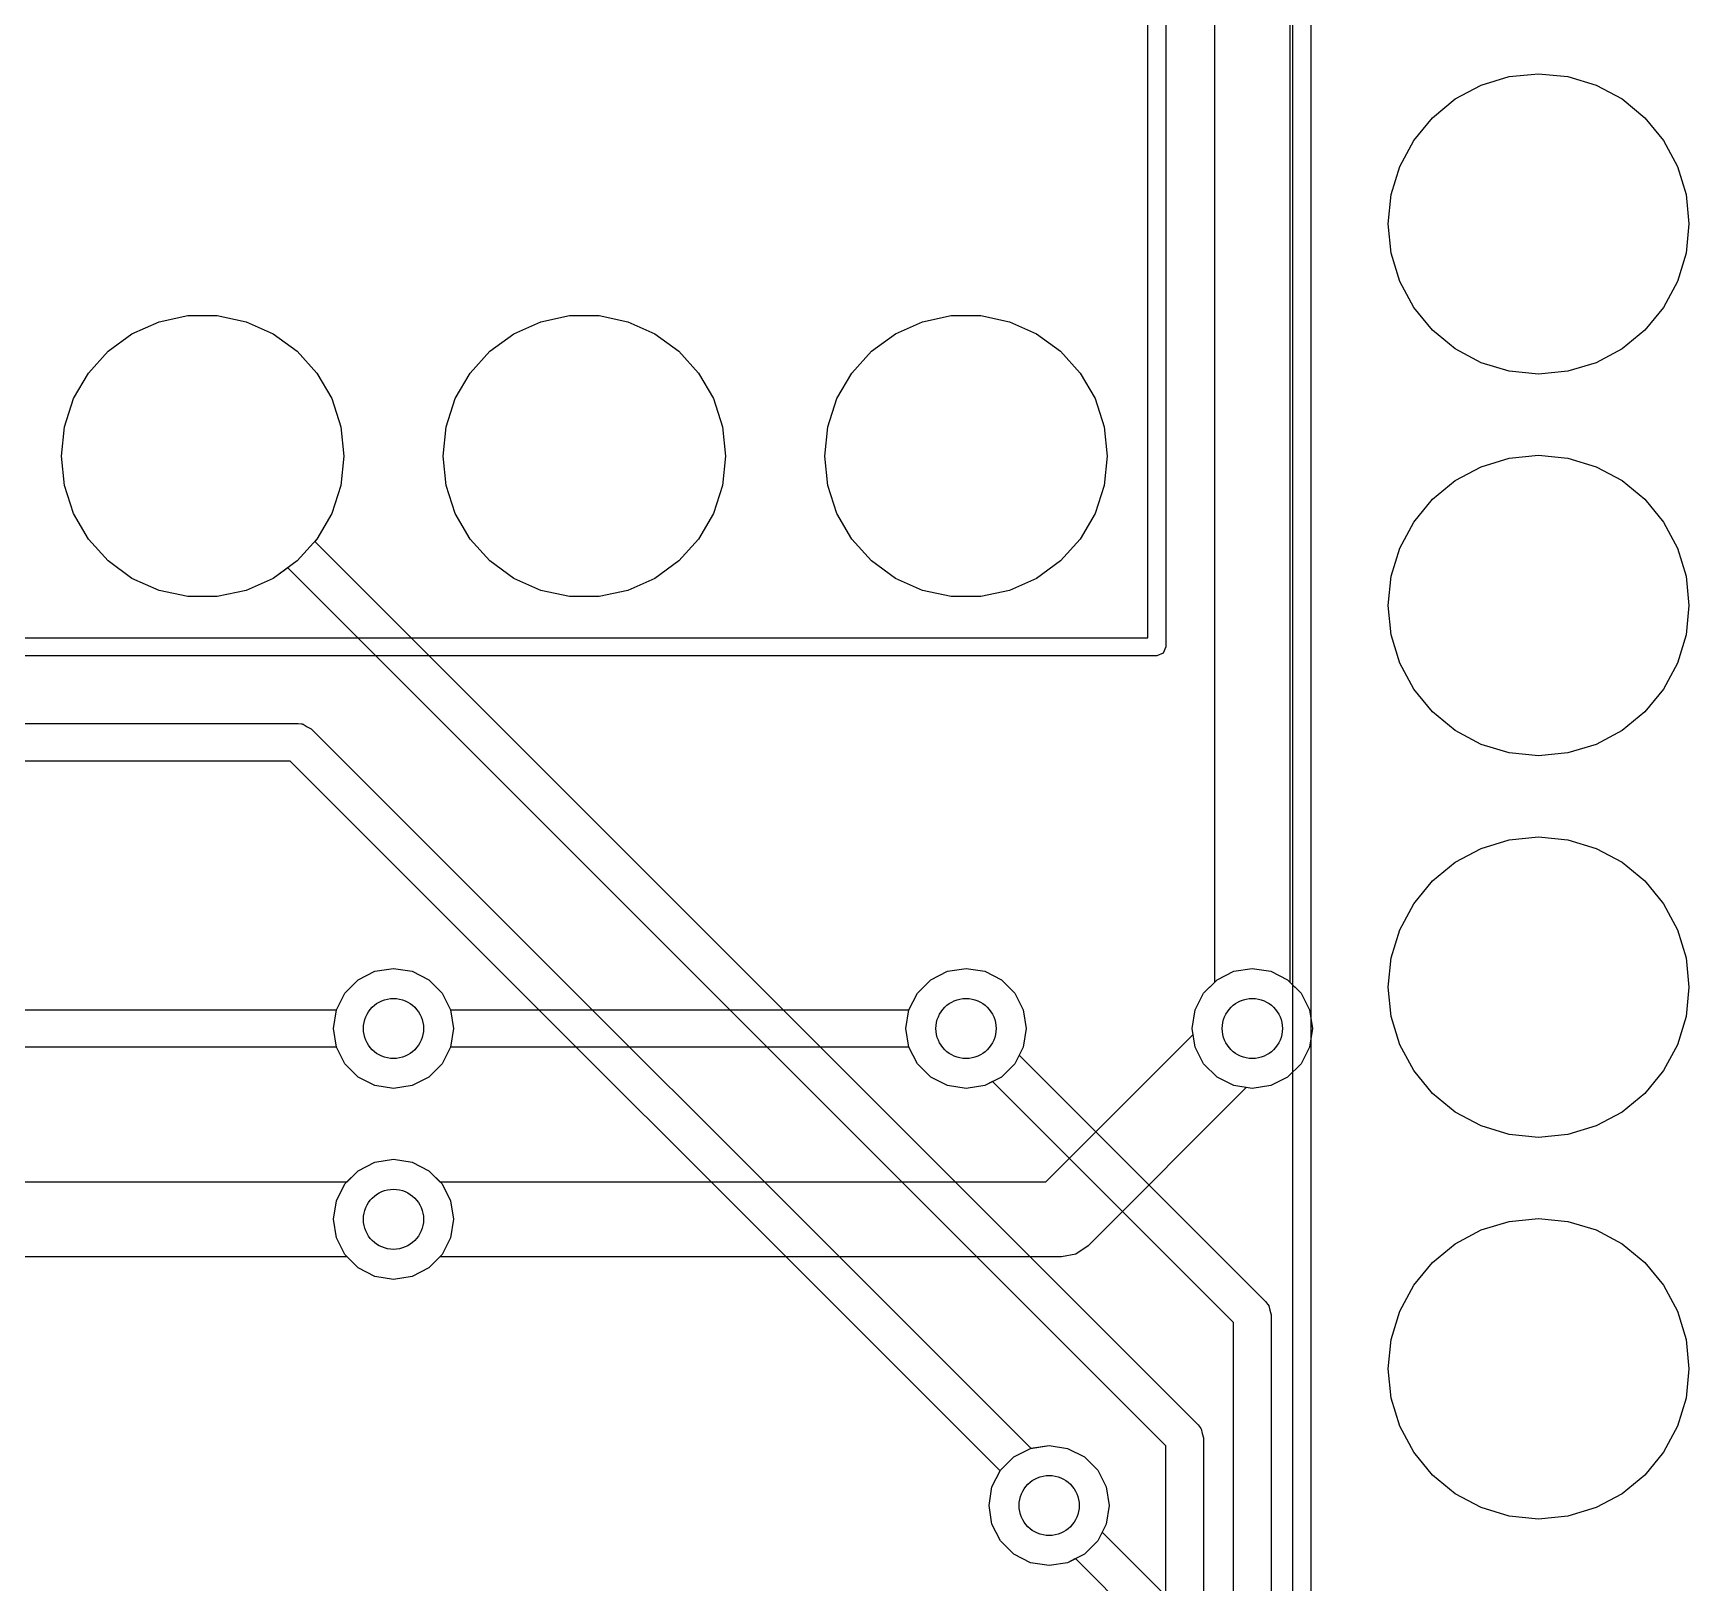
# Model space of a CAD drawing. Extents: x 105.8 to 166.7, y -105.6 to -53.9.
# Drawn here: x 129.68 to 140.7, y -77.98 to -67.67 of the extents above; entities that cross this region are included whole.
import ezdxf

# ---------------------------------------------------------------- set-up
doc = ezdxf.new("R2010")
doc.units = 0
doc.layers.add('BLACK', color=7, linetype='CONTINUOUS')

msp = doc.modelspace()

# ---------------------------------------------------------------- linework, layer by layer
at = {"layer": 'BLACK', "linetype": 'CONTINUOUS'}
for p, q in [((137.22, -53.975), (137.22, -71.755)), ((138.065, -104.826), (138.065, -53.9242)), ((138.185, -53.9842), (138.185, -104.766)), ((137.1, -71.695), (137.1, -54.035)), ((137.545, -73.9863), (137.545, -62.5387)), ((138.045, -62.5387), (138.045, -73.9863)), ((139.317, -68.0161), (139.505, -67.9592)), ((139.317, -68.0161), (139.505, -67.9592)), ((139.317, -68.0161), (139.505, -67.9592)), ((139.317, -68.0161), (139.505, -67.9592)), ((139.505, -67.9592), (139.7, -67.94)), ((139.505, -67.9592), (139.7, -67.94)), ((139.505, -67.9592), (139.7, -67.94)), ((139.505, -67.9592), (139.7, -67.94)), ((139.7, -67.94), (139.895, -67.9592)), ((139.7, -67.94), (139.895, -67.9592)), ((139.7, -67.94), (139.895, -67.9592)), ((139.7, -67.94), (139.895, -67.9592)), ((139.895, -67.9592), (140.083, -68.0161)), ((139.895, -67.9592), (140.083, -68.0161)), ((139.895, -67.9592), (140.083, -68.0161)), ((139.895, -67.9592), (140.083, -68.0161)), ((139.144, -68.1085), (139.317, -68.0161)), ((139.144, -68.1085), (139.317, -68.0161)), ((139.144, -68.1085), (139.317, -68.0161)), ((139.144, -68.1085), (139.317, -68.0161)), ((140.083, -68.0161), (140.256, -68.1085)), ((140.083, -68.0161), (140.256, -68.1085)), ((140.083, -68.0161), (140.256, -68.1085)), ((140.083, -68.0161), (140.256, -68.1085)), ((138.993, -68.2329), (139.144, -68.1085)), ((138.993, -68.2329), (139.144, -68.1085)), ((138.993, -68.2329), (139.144, -68.1085)), ((138.993, -68.2329), (139.144, -68.1085)), ((140.256, -68.1085), (140.407, -68.2329)), ((140.256, -68.1085), (140.407, -68.2329)), ((140.256, -68.1085), (140.407, -68.2329)), ((140.256, -68.1085), (140.407, -68.2329)), ((138.869, -68.3844), (138.993, -68.2329)), ((138.869, -68.3844), (138.993, -68.2329)), ((138.869, -68.3844), (138.993, -68.2329)), ((138.869, -68.3844), (138.993, -68.2329)), ((140.407, -68.2329), (140.531, -68.3844)), ((140.407, -68.2329), (140.531, -68.3844)), ((140.407, -68.2329), (140.531, -68.3844)), ((140.407, -68.2329), (140.531, -68.3844)), ((138.776, -68.5573), (138.869, -68.3844)), ((138.776, -68.5573), (138.869, -68.3844)), ((138.776, -68.5573), (138.869, -68.3844)), ((138.776, -68.5573), (138.869, -68.3844)), ((140.531, -68.3844), (140.624, -68.5573)), ((140.531, -68.3844), (140.624, -68.5573)), ((140.531, -68.3844), (140.624, -68.5573)), ((140.531, -68.3844), (140.624, -68.5573)), ((138.719, -68.7449), (138.776, -68.5573)), ((138.719, -68.7449), (138.776, -68.5573)), ((138.719, -68.7449), (138.776, -68.5573)), ((138.719, -68.7449), (138.776, -68.5573)), ((140.624, -68.5573), (140.681, -68.7449)), ((140.624, -68.5573), (140.681, -68.7449)), ((140.624, -68.5573), (140.681, -68.7449)), ((140.624, -68.5573), (140.681, -68.7449)), ((138.7, -68.94), (138.719, -68.7449)), ((138.7, -68.94), (138.719, -68.7449)), ((138.7, -68.94), (138.719, -68.7449)), ((138.7, -68.94), (138.719, -68.7449)), ((140.681, -68.7449), (140.7, -68.94)), ((140.681, -68.7449), (140.7, -68.94)), ((140.681, -68.7449), (140.7, -68.94)), ((140.681, -68.7449), (140.7, -68.94)), ((138.719, -69.1351), (138.7, -68.94)), ((138.719, -69.1351), (138.7, -68.94)), ((138.719, -69.1351), (138.7, -68.94)), ((138.719, -69.1351), (138.7, -68.94)), ((140.7, -68.94), (140.681, -69.1351)), ((140.7, -68.94), (140.681, -69.1351)), ((140.7, -68.94), (140.681, -69.1351)), ((140.7, -68.94), (140.681, -69.1351)), ((138.776, -69.3227), (138.719, -69.1351)), ((138.776, -69.3227), (138.719, -69.1351)), ((138.776, -69.3227), (138.719, -69.1351)), ((138.776, -69.3227), (138.719, -69.1351)), ((140.681, -69.1351), (140.624, -69.3227)), ((140.681, -69.1351), (140.624, -69.3227)), ((140.681, -69.1351), (140.624, -69.3227)), ((140.681, -69.1351), (140.624, -69.3227)), ((138.869, -69.4956), (138.776, -69.3227)), ((138.869, -69.4956), (138.776, -69.3227)), ((138.869, -69.4956), (138.776, -69.3227)), ((138.869, -69.4956), (138.776, -69.3227)), ((140.624, -69.3227), (140.531, -69.4956)), ((140.624, -69.3227), (140.531, -69.4956)), ((140.624, -69.3227), (140.531, -69.4956)), ((140.624, -69.3227), (140.531, -69.4956)), ((138.993, -69.6471), (138.869, -69.4956)), ((138.993, -69.6471), (138.869, -69.4956)), ((138.993, -69.6471), (138.869, -69.4956)), ((138.993, -69.6471), (138.869, -69.4956)), ((140.531, -69.4956), (140.407, -69.6471)), ((140.531, -69.4956), (140.407, -69.6471)), ((140.531, -69.4956), (140.407, -69.6471)), ((140.531, -69.4956), (140.407, -69.6471)), ((130.34, -69.6711), (130.52, -69.5912)), ((130.34, -69.6711), (130.52, -69.5912)), ((130.34, -69.6711), (130.52, -69.5912)), ((130.34, -69.6711), (130.52, -69.5912)), ((130.52, -69.5912), (130.712, -69.5503)), ((130.52, -69.5912), (130.712, -69.5503)), ((130.52, -69.5912), (130.712, -69.5503)), ((130.52, -69.5912), (130.712, -69.5503)), ((130.712, -69.5503), (130.908, -69.5503)), ((130.712, -69.5503), (130.908, -69.5503)), ((130.712, -69.5503), (130.908, -69.5503)), ((130.712, -69.5503), (130.908, -69.5503)), ((130.908, -69.5503), (131.1, -69.5912)), ((130.908, -69.5503), (131.1, -69.5912)), ((130.908, -69.5503), (131.1, -69.5912)), ((130.908, -69.5503), (131.1, -69.5912)), ((131.1, -69.5912), (131.28, -69.6711)), ((131.1, -69.5912), (131.28, -69.6711)), ((131.1, -69.5912), (131.28, -69.6711)), ((131.1, -69.5912), (131.28, -69.6711)), ((132.88, -69.6711), (133.06, -69.5912)), ((132.88, -69.6711), (133.06, -69.5912)), ((132.88, -69.6711), (133.06, -69.5912)), ((132.88, -69.6711), (133.06, -69.5912)), ((133.06, -69.5912), (133.252, -69.5503)), ((133.06, -69.5912), (133.252, -69.5503)), ((133.06, -69.5912), (133.252, -69.5503)), ((133.06, -69.5912), (133.252, -69.5503)), ((133.252, -69.5503), (133.448, -69.5503)), ((133.252, -69.5503), (133.448, -69.5503)), ((133.252, -69.5503), (133.448, -69.5503)), ((133.252, -69.5503), (133.448, -69.5503)), ((133.448, -69.5503), (133.64, -69.5912)), ((133.448, -69.5503), (133.64, -69.5912)), ((133.448, -69.5503), (133.64, -69.5912)), ((133.448, -69.5503), (133.64, -69.5912)), ((133.64, -69.5912), (133.82, -69.6711)), ((133.64, -69.5912), (133.82, -69.6711)), ((133.64, -69.5912), (133.82, -69.6711)), ((133.64, -69.5912), (133.82, -69.6711)), ((135.42, -69.6711), (135.6, -69.5912)), ((135.42, -69.6711), (135.6, -69.5912)), ((135.42, -69.6711), (135.6, -69.5912)), ((135.42, -69.6711), (135.6, -69.5912)), ((135.6, -69.5912), (135.792, -69.5503)), ((135.6, -69.5912), (135.792, -69.5503)), ((135.6, -69.5912), (135.792, -69.5503)), ((135.6, -69.5912), (135.792, -69.5503)), ((135.792, -69.5503), (135.988, -69.5503)), ((135.792, -69.5503), (135.988, -69.5503)), ((135.792, -69.5503), (135.988, -69.5503)), ((135.792, -69.5503), (135.988, -69.5503)), ((135.988, -69.5503), (136.18, -69.5912)), ((135.988, -69.5503), (136.18, -69.5912)), ((135.988, -69.5503), (136.18, -69.5912)), ((135.988, -69.5503), (136.18, -69.5912)), ((136.18, -69.5912), (136.36, -69.6711)), ((136.18, -69.5912), (136.36, -69.6711)), ((136.18, -69.5912), (136.36, -69.6711)), ((136.18, -69.5912), (136.36, -69.6711)), ((130.181, -69.7866), (130.34, -69.6711)), ((130.181, -69.7866), (130.34, -69.6711)), ((130.181, -69.7866), (130.34, -69.6711)), ((130.181, -69.7866), (130.34, -69.6711)), ((131.28, -69.6711), (131.439, -69.7866)), ((131.28, -69.6711), (131.439, -69.7866)), ((131.28, -69.6711), (131.439, -69.7866)), ((131.28, -69.6711), (131.439, -69.7866)), ((132.721, -69.7866), (132.88, -69.6711)), ((132.721, -69.7866), (132.88, -69.6711)), ((132.721, -69.7866), (132.88, -69.6711)), ((132.721, -69.7866), (132.88, -69.6711)), ((133.82, -69.6711), (133.979, -69.7866)), ((133.82, -69.6711), (133.979, -69.7866)), ((133.82, -69.6711), (133.979, -69.7866)), ((133.82, -69.6711), (133.979, -69.7866)), ((135.261, -69.7866), (135.42, -69.6711)), ((135.261, -69.7866), (135.42, -69.6711)), ((135.261, -69.7866), (135.42, -69.6711)), ((135.261, -69.7866), (135.42, -69.6711)), ((136.36, -69.6711), (136.519, -69.7866)), ((136.36, -69.6711), (136.519, -69.7866)), ((136.36, -69.6711), (136.519, -69.7866)), ((136.36, -69.6711), (136.519, -69.7866)), ((139.144, -69.7715), (138.993, -69.6471)), ((139.144, -69.7715), (138.993, -69.6471)), ((139.144, -69.7715), (138.993, -69.6471)), ((139.144, -69.7715), (138.993, -69.6471)), ((140.407, -69.6471), (140.256, -69.7715)), ((140.407, -69.6471), (140.256, -69.7715)), ((140.407, -69.6471), (140.256, -69.7715)), ((140.407, -69.6471), (140.256, -69.7715)), ((130.05, -69.9326), (130.181, -69.7866)), ((130.05, -69.9326), (130.181, -69.7866)), ((130.05, -69.9326), (130.181, -69.7866)), ((130.05, -69.9326), (130.181, -69.7866)), ((131.439, -69.7866), (131.57, -69.9326)), ((131.439, -69.7866), (131.57, -69.9326)), ((131.439, -69.7866), (131.57, -69.9326)), ((131.439, -69.7866), (131.57, -69.9326)), ((132.59, -69.9326), (132.721, -69.7866)), ((132.59, -69.9326), (132.721, -69.7866)), ((132.59, -69.9326), (132.721, -69.7866)), ((132.59, -69.9326), (132.721, -69.7866)), ((133.979, -69.7866), (134.11, -69.9326)), ((133.979, -69.7866), (134.11, -69.9326)), ((133.979, -69.7866), (134.11, -69.9326)), ((133.979, -69.7866), (134.11, -69.9326)), ((135.13, -69.9326), (135.261, -69.7866)), ((135.13, -69.9326), (135.261, -69.7866)), ((135.13, -69.9326), (135.261, -69.7866)), ((135.13, -69.9326), (135.261, -69.7866)), ((136.519, -69.7866), (136.65, -69.9326)), ((136.519, -69.7866), (136.65, -69.9326)), ((136.519, -69.7866), (136.65, -69.9326)), ((136.519, -69.7866), (136.65, -69.9326)), ((139.317, -69.8639), (139.144, -69.7715)), ((139.317, -69.8639), (139.144, -69.7715)), ((139.317, -69.8639), (139.144, -69.7715)), ((139.317, -69.8639), (139.144, -69.7715)), ((140.256, -69.7715), (140.083, -69.8639)), ((140.256, -69.7715), (140.083, -69.8639)), ((140.256, -69.7715), (140.083, -69.8639)), ((140.256, -69.7715), (140.083, -69.8639)), ((129.951, -70.1027), (130.05, -69.9326)), ((129.951, -70.1027), (130.05, -69.9326)), ((129.951, -70.1027), (130.05, -69.9326)), ((129.951, -70.1027), (130.05, -69.9326)), ((131.57, -69.9326), (131.669, -70.1027)), ((131.57, -69.9326), (131.669, -70.1027)), ((131.57, -69.9326), (131.669, -70.1027)), ((131.57, -69.9326), (131.669, -70.1027)), ((132.491, -70.1027), (132.59, -69.9326)), ((132.491, -70.1027), (132.59, -69.9326)), ((132.491, -70.1027), (132.59, -69.9326)), ((132.491, -70.1027), (132.59, -69.9326)), ((134.11, -69.9326), (134.209, -70.1027)), ((134.11, -69.9326), (134.209, -70.1027)), ((134.11, -69.9326), (134.209, -70.1027)), ((134.11, -69.9326), (134.209, -70.1027)), ((135.031, -70.1027), (135.13, -69.9326)), ((135.031, -70.1027), (135.13, -69.9326)), ((135.031, -70.1027), (135.13, -69.9326)), ((135.031, -70.1027), (135.13, -69.9326)), ((136.65, -69.9326), (136.749, -70.1027)), ((136.65, -69.9326), (136.749, -70.1027)), ((136.65, -69.9326), (136.749, -70.1027)), ((136.65, -69.9326), (136.749, -70.1027)), ((139.505, -69.9208), (139.317, -69.8639)), ((139.505, -69.9208), (139.317, -69.8639)), ((139.505, -69.9208), (139.317, -69.8639)), ((139.505, -69.9208), (139.317, -69.8639)), ((139.7, -69.94), (139.505, -69.9208)), ((139.7, -69.94), (139.505, -69.9208)), ((139.7, -69.94), (139.505, -69.9208)), ((139.7, -69.94), (139.505, -69.9208)), ((139.895, -69.9208), (139.7, -69.94)), ((139.895, -69.9208), (139.7, -69.94)), ((139.895, -69.9208), (139.7, -69.94)), ((139.895, -69.9208), (139.7, -69.94)), ((140.083, -69.8639), (139.895, -69.9208)), ((140.083, -69.8639), (139.895, -69.9208)), ((140.083, -69.8639), (139.895, -69.9208)), ((140.083, -69.8639), (139.895, -69.9208)), ((129.891, -70.2896), (129.951, -70.1027)), ((129.891, -70.2896), (129.951, -70.1027)), ((129.891, -70.2896), (129.951, -70.1027)), ((129.891, -70.2896), (129.951, -70.1027)), ((131.669, -70.1027), (131.729, -70.2896)), ((131.669, -70.1027), (131.729, -70.2896)), ((131.669, -70.1027), (131.729, -70.2896)), ((131.669, -70.1027), (131.729, -70.2896)), ((132.431, -70.2896), (132.491, -70.1027)), ((132.431, -70.2896), (132.491, -70.1027)), ((132.431, -70.2896), (132.491, -70.1027)), ((132.431, -70.2896), (132.491, -70.1027)), ((134.209, -70.1027), (134.269, -70.2896)), ((134.209, -70.1027), (134.269, -70.2896)), ((134.209, -70.1027), (134.269, -70.2896)), ((134.209, -70.1027), (134.269, -70.2896)), ((134.971, -70.2896), (135.031, -70.1027)), ((134.971, -70.2896), (135.031, -70.1027)), ((134.971, -70.2896), (135.031, -70.1027)), ((134.971, -70.2896), (135.031, -70.1027)), ((136.749, -70.1027), (136.809, -70.2896)), ((136.749, -70.1027), (136.809, -70.2896)), ((136.749, -70.1027), (136.809, -70.2896)), ((136.749, -70.1027), (136.809, -70.2896)), ((129.87, -70.485), (129.891, -70.2896)), ((129.87, -70.485), (129.891, -70.2896)), ((129.87, -70.485), (129.891, -70.2896)), ((129.87, -70.485), (129.891, -70.2896)), ((131.729, -70.2896), (131.75, -70.485)), ((131.729, -70.2896), (131.75, -70.485)), ((131.729, -70.2896), (131.75, -70.485)), ((131.729, -70.2896), (131.75, -70.485)), ((132.41, -70.485), (132.431, -70.2896)), ((132.41, -70.485), (132.431, -70.2896)), ((132.41, -70.485), (132.431, -70.2896)), ((132.41, -70.485), (132.431, -70.2896)), ((134.269, -70.2896), (134.29, -70.485)), ((134.269, -70.2896), (134.29, -70.485)), ((134.269, -70.2896), (134.29, -70.485)), ((134.269, -70.2896), (134.29, -70.485)), ((134.95, -70.485), (134.971, -70.2896)), ((134.95, -70.485), (134.971, -70.2896)), ((134.95, -70.485), (134.971, -70.2896)), ((134.95, -70.485), (134.971, -70.2896)), ((136.809, -70.2896), (136.83, -70.485)), ((136.809, -70.2896), (136.83, -70.485)), ((136.809, -70.2896), (136.83, -70.485)), ((136.809, -70.2896), (136.83, -70.485)), ((129.891, -70.6804), (129.87, -70.485)), ((129.891, -70.6804), (129.87, -70.485)), ((129.891, -70.6804), (129.87, -70.485)), ((129.891, -70.6804), (129.87, -70.485)), ((131.75, -70.485), (131.729, -70.6804)), ((131.75, -70.485), (131.729, -70.6804)), ((131.75, -70.485), (131.729, -70.6804)), ((131.75, -70.485), (131.729, -70.6804)), ((132.431, -70.6804), (132.41, -70.485)), ((132.431, -70.6804), (132.41, -70.485)), ((132.431, -70.6804), (132.41, -70.485)), ((132.431, -70.6804), (132.41, -70.485)), ((134.29, -70.485), (134.269, -70.6804)), ((134.29, -70.485), (134.269, -70.6804)), ((134.29, -70.485), (134.269, -70.6804)), ((134.29, -70.485), (134.269, -70.6804)), ((134.971, -70.6804), (134.95, -70.485)), ((134.971, -70.6804), (134.95, -70.485)), ((134.971, -70.6804), (134.95, -70.485)), ((134.971, -70.6804), (134.95, -70.485)), ((136.83, -70.485), (136.809, -70.6804)), ((136.83, -70.485), (136.809, -70.6804)), ((136.83, -70.485), (136.809, -70.6804)), ((136.83, -70.485), (136.809, -70.6804)), ((139.317, -70.5561), (139.505, -70.4992)), ((139.317, -70.5561), (139.505, -70.4992)), ((139.317, -70.5561), (139.505, -70.4992)), ((139.317, -70.5561), (139.505, -70.4992)), ((139.505, -70.4992), (139.7, -70.48)), ((139.505, -70.4992), (139.7, -70.48)), ((139.505, -70.4992), (139.7, -70.48)), ((139.505, -70.4992), (139.7, -70.48)), ((139.7, -70.48), (139.895, -70.4992)), ((139.7, -70.48), (139.895, -70.4992)), ((139.7, -70.48), (139.895, -70.4992)), ((139.7, -70.48), (139.895, -70.4992)), ((139.895, -70.4992), (140.083, -70.5561)), ((139.895, -70.4992), (140.083, -70.5561)), ((139.895, -70.4992), (140.083, -70.5561)), ((139.895, -70.4992), (140.083, -70.5561)), ((139.144, -70.6485), (139.317, -70.5561)), ((139.144, -70.6485), (139.317, -70.5561)), ((139.144, -70.6485), (139.317, -70.5561)), ((139.144, -70.6485), (139.317, -70.5561)), ((140.083, -70.5561), (140.256, -70.6485)), ((140.083, -70.5561), (140.256, -70.6485)), ((140.083, -70.5561), (140.256, -70.6485)), ((140.083, -70.5561), (140.256, -70.6485)), ((129.951, -70.8673), (129.891, -70.6804)), ((129.951, -70.8673), (129.891, -70.6804)), ((129.951, -70.8673), (129.891, -70.6804)), ((129.951, -70.8673), (129.891, -70.6804)), ((131.729, -70.6804), (131.669, -70.8673)), ((131.729, -70.6804), (131.669, -70.8673)), ((131.729, -70.6804), (131.669, -70.8673)), ((131.729, -70.6804), (131.669, -70.8673)), ((132.491, -70.8673), (132.431, -70.6804)), ((132.491, -70.8673), (132.431, -70.6804)), ((132.491, -70.8673), (132.431, -70.6804)), ((132.491, -70.8673), (132.431, -70.6804)), ((134.269, -70.6804), (134.209, -70.8673)), ((134.269, -70.6804), (134.209, -70.8673)), ((134.269, -70.6804), (134.209, -70.8673)), ((134.269, -70.6804), (134.209, -70.8673)), ((135.031, -70.8673), (134.971, -70.6804)), ((135.031, -70.8673), (134.971, -70.6804)), ((135.031, -70.8673), (134.971, -70.6804)), ((135.031, -70.8673), (134.971, -70.6804)), ((136.809, -70.6804), (136.749, -70.8673)), ((136.809, -70.6804), (136.749, -70.8673)), ((136.809, -70.6804), (136.749, -70.8673)), ((136.809, -70.6804), (136.749, -70.8673)), ((138.993, -70.7729), (139.144, -70.6485)), ((138.993, -70.7729), (139.144, -70.6485)), ((138.993, -70.7729), (139.144, -70.6485)), ((138.993, -70.7729), (139.144, -70.6485)), ((140.256, -70.6485), (140.407, -70.7729)), ((140.256, -70.6485), (140.407, -70.7729)), ((140.256, -70.6485), (140.407, -70.7729)), ((140.256, -70.6485), (140.407, -70.7729)), ((138.869, -70.9244), (138.993, -70.7729)), ((138.869, -70.9244), (138.993, -70.7729)), ((138.869, -70.9244), (138.993, -70.7729)), ((138.869, -70.9244), (138.993, -70.7729)), ((140.407, -70.7729), (140.531, -70.9244)), ((140.407, -70.7729), (140.531, -70.9244)), ((140.407, -70.7729), (140.531, -70.9244)), ((140.407, -70.7729), (140.531, -70.9244)), ((130.05, -71.0374), (129.951, -70.8673)), ((130.05, -71.0374), (129.951, -70.8673)), ((130.05, -71.0374), (129.951, -70.8673)), ((130.05, -71.0374), (129.951, -70.8673)), ((131.669, -70.8673), (131.57, -71.0374)), ((131.669, -70.8673), (131.57, -71.0374)), ((131.669, -70.8673), (131.57, -71.0374)), ((131.669, -70.8673), (131.57, -71.0374)), ((132.59, -71.0374), (132.491, -70.8673)), ((132.59, -71.0374), (132.491, -70.8673)), ((132.59, -71.0374), (132.491, -70.8673)), ((132.59, -71.0374), (132.491, -70.8673)), ((134.209, -70.8673), (134.11, -71.0374)), ((134.209, -70.8673), (134.11, -71.0374)), ((134.209, -70.8673), (134.11, -71.0374)), ((134.209, -70.8673), (134.11, -71.0374)), ((135.13, -71.0374), (135.031, -70.8673)), ((135.13, -71.0374), (135.031, -70.8673)), ((135.13, -71.0374), (135.031, -70.8673)), ((135.13, -71.0374), (135.031, -70.8673)), ((136.749, -70.8673), (136.65, -71.0374)), ((136.749, -70.8673), (136.65, -71.0374)), ((136.749, -70.8673), (136.65, -71.0374)), ((136.749, -70.8673), (136.65, -71.0374)), ((138.776, -71.0973), (138.869, -70.9244)), ((138.776, -71.0973), (138.869, -70.9244)), ((138.776, -71.0973), (138.869, -70.9244)), ((138.776, -71.0973), (138.869, -70.9244)), ((140.531, -70.9244), (140.624, -71.0973)), ((140.531, -70.9244), (140.624, -71.0973)), ((140.531, -70.9244), (140.624, -71.0973)), ((140.531, -70.9244), (140.624, -71.0973)), ((130.181, -71.1834), (130.05, -71.0374)), ((130.181, -71.1834), (130.05, -71.0374)), ((130.181, -71.1834), (130.05, -71.0374)), ((130.181, -71.1834), (130.05, -71.0374)), ((131.57, -71.0374), (131.439, -71.1834)), ((131.57, -71.0374), (131.439, -71.1834)), ((131.57, -71.0374), (131.439, -71.1834)), ((131.57, -71.0374), (131.556, -71.0538)), ((131.556, -71.0538), (137.434, -76.9321)), ((132.721, -71.1834), (132.59, -71.0374)), ((132.721, -71.1834), (132.59, -71.0374)), ((132.721, -71.1834), (132.59, -71.0374)), ((132.721, -71.1834), (132.59, -71.0374)), ((134.11, -71.0374), (133.979, -71.1834)), ((134.11, -71.0374), (133.979, -71.1834)), ((134.11, -71.0374), (133.979, -71.1834)), ((134.11, -71.0374), (133.979, -71.1834)), ((135.261, -71.1834), (135.13, -71.0374)), ((135.261, -71.1834), (135.13, -71.0374)), ((135.261, -71.1834), (135.13, -71.0374)), ((135.261, -71.1834), (135.13, -71.0374)), ((136.65, -71.0374), (136.519, -71.1834)), ((136.65, -71.0374), (136.519, -71.1834)), ((136.65, -71.0374), (136.519, -71.1834)), ((136.65, -71.0374), (136.519, -71.1834)), ((138.719, -71.2849), (138.776, -71.0973)), ((138.719, -71.2849), (138.776, -71.0973)), ((138.719, -71.2849), (138.776, -71.0973)), ((138.719, -71.2849), (138.776, -71.0973)), ((140.624, -71.0973), (140.681, -71.2849)), ((140.624, -71.0973), (140.681, -71.2849)), ((140.624, -71.0973), (140.681, -71.2849)), ((140.624, -71.0973), (140.681, -71.2849)), ((130.34, -71.2989), (130.181, -71.1834)), ((130.34, -71.2989), (130.181, -71.1834)), ((130.34, -71.2989), (130.181, -71.1834)), ((130.34, -71.2989), (130.181, -71.1834)), ((131.439, -71.1834), (131.28, -71.2989)), ((131.439, -71.1834), (131.28, -71.2989)), ((131.439, -71.1834), (131.28, -71.2989)), ((131.377, -71.2285), (131.28, -71.2989)), ((137.22, -77.0723), (131.377, -71.2285)), ((132.88, -71.2989), (132.721, -71.1834)), ((132.88, -71.2989), (132.721, -71.1834)), ((132.88, -71.2989), (132.721, -71.1834)), ((132.88, -71.2989), (132.721, -71.1834)), ((133.979, -71.1834), (133.82, -71.2989)), ((133.979, -71.1834), (133.82, -71.2989)), ((133.979, -71.1834), (133.82, -71.2989)), ((133.979, -71.1834), (133.82, -71.2989)), ((135.42, -71.2989), (135.261, -71.1834)), ((135.42, -71.2989), (135.261, -71.1834)), ((135.42, -71.2989), (135.261, -71.1834)), ((135.42, -71.2989), (135.261, -71.1834)), ((136.519, -71.1834), (136.36, -71.2989)), ((136.519, -71.1834), (136.36, -71.2989)), ((136.519, -71.1834), (136.36, -71.2989)), ((136.519, -71.1834), (136.36, -71.2989)), ((138.7, -71.48), (138.719, -71.2849)), ((138.7, -71.48), (138.719, -71.2849)), ((138.7, -71.48), (138.719, -71.2849)), ((138.7, -71.48), (138.719, -71.2849)), ((140.681, -71.2849), (140.7, -71.48)), ((140.681, -71.2849), (140.7, -71.48)), ((140.681, -71.2849), (140.7, -71.48)), ((140.681, -71.2849), (140.7, -71.48)), ((130.52, -71.3788), (130.34, -71.2989)), ((130.52, -71.3788), (130.34, -71.2989)), ((130.52, -71.3788), (130.34, -71.2989)), ((130.52, -71.3788), (130.34, -71.2989)), ((130.712, -71.4197), (130.52, -71.3788)), ((130.712, -71.4197), (130.52, -71.3788)), ((130.712, -71.4197), (130.52, -71.3788)), ((130.712, -71.4197), (130.52, -71.3788)), ((131.1, -71.3788), (130.908, -71.4197)), ((131.1, -71.3788), (130.908, -71.4197)), ((131.1, -71.3788), (130.908, -71.4197)), ((131.1, -71.3788), (130.908, -71.4197)), ((131.28, -71.2989), (131.1, -71.3788)), ((131.28, -71.2989), (131.1, -71.3788)), ((131.28, -71.2989), (131.1, -71.3788)), ((131.28, -71.2989), (131.1, -71.3788)), ((133.06, -71.3788), (132.88, -71.2989)), ((133.06, -71.3788), (132.88, -71.2989)), ((133.06, -71.3788), (132.88, -71.2989)), ((133.06, -71.3788), (132.88, -71.2989)), ((133.252, -71.4197), (133.06, -71.3788)), ((133.252, -71.4197), (133.06, -71.3788)), ((133.252, -71.4197), (133.06, -71.3788)), ((133.252, -71.4197), (133.06, -71.3788)), ((133.64, -71.3788), (133.448, -71.4197)), ((133.64, -71.3788), (133.448, -71.4197)), ((133.64, -71.3788), (133.448, -71.4197)), ((133.64, -71.3788), (133.448, -71.4197)), ((133.82, -71.2989), (133.64, -71.3788)), ((133.82, -71.2989), (133.64, -71.3788)), ((133.82, -71.2989), (133.64, -71.3788)), ((133.82, -71.2989), (133.64, -71.3788)), ((135.6, -71.3788), (135.42, -71.2989)), ((135.6, -71.3788), (135.42, -71.2989)), ((135.6, -71.3788), (135.42, -71.2989)), ((135.6, -71.3788), (135.42, -71.2989)), ((135.792, -71.4197), (135.6, -71.3788)), ((135.792, -71.4197), (135.6, -71.3788)), ((135.792, -71.4197), (135.6, -71.3788)), ((135.792, -71.4197), (135.6, -71.3788)), ((136.18, -71.3788), (135.988, -71.4197)), ((136.18, -71.3788), (135.988, -71.4197)), ((136.18, -71.3788), (135.988, -71.4197)), ((136.18, -71.3788), (135.988, -71.4197)), ((136.36, -71.2989), (136.18, -71.3788)), ((136.36, -71.2989), (136.18, -71.3788)), ((136.36, -71.2989), (136.18, -71.3788)), ((136.36, -71.2989), (136.18, -71.3788)), ((130.908, -71.4197), (130.712, -71.4197)), ((130.908, -71.4197), (130.712, -71.4197)), ((130.908, -71.4197), (130.712, -71.4197)), ((130.908, -71.4197), (130.712, -71.4197)), ((133.448, -71.4197), (133.252, -71.4197)), ((133.448, -71.4197), (133.252, -71.4197)), ((133.448, -71.4197), (133.252, -71.4197)), ((133.448, -71.4197), (133.252, -71.4197)), ((135.988, -71.4197), (135.792, -71.4197)), ((135.988, -71.4197), (135.792, -71.4197)), ((135.988, -71.4197), (135.792, -71.4197)), ((135.988, -71.4197), (135.792, -71.4197)), ((138.719, -71.6751), (138.7, -71.48)), ((138.719, -71.6751), (138.7, -71.48)), ((138.719, -71.6751), (138.7, -71.48)), ((138.719, -71.6751), (138.7, -71.48)), ((140.7, -71.48), (140.681, -71.6751)), ((140.7, -71.48), (140.681, -71.6751)), ((140.7, -71.48), (140.681, -71.6751)), ((140.7, -71.48), (140.681, -71.6751)), ((106.74, -71.695), (137.1, -71.695)), ((138.776, -71.8627), (138.719, -71.6751)), ((138.776, -71.8627), (138.719, -71.6751)), ((138.776, -71.8627), (138.719, -71.6751)), ((138.776, -71.8627), (138.719, -71.6751)), ((140.681, -71.6751), (140.624, -71.8627)), ((140.681, -71.6751), (140.624, -71.8627)), ((140.681, -71.6751), (140.624, -71.8627)), ((140.681, -71.6751), (140.624, -71.8627)), ((137.16, -71.815), (106.68, -71.815)), ((137.202, -71.7974), (137.16, -71.815)), ((137.22, -71.755), (137.202, -71.7974)), ((138.869, -72.0356), (138.776, -71.8627)), ((138.869, -72.0356), (138.776, -71.8627)), ((138.869, -72.0356), (138.776, -71.8627)), ((138.869, -72.0356), (138.776, -71.8627)), ((140.624, -71.8627), (140.531, -72.0356)), ((140.624, -71.8627), (140.531, -72.0356)), ((140.624, -71.8627), (140.531, -72.0356)), ((140.624, -71.8627), (140.531, -72.0356)), ((138.993, -72.1871), (138.869, -72.0356)), ((138.993, -72.1871), (138.869, -72.0356)), ((138.993, -72.1871), (138.869, -72.0356)), ((138.993, -72.1871), (138.869, -72.0356)), ((140.531, -72.0356), (140.407, -72.1871)), ((140.531, -72.0356), (140.407, -72.1871)), ((140.531, -72.0356), (140.407, -72.1871)), ((140.531, -72.0356), (140.407, -72.1871)), ((127.687, -72.265), (131.445, -72.265)), ((131.445, -72.265), (131.467, -72.2682)), ((131.467, -72.2682), (131.472, -72.2679)), ((131.472, -72.2679), (131.474, -72.2692)), ((131.474, -72.2692), (131.48, -72.2701)), ((131.48, -72.2701), (131.506, -72.2868)), ((139.144, -72.3115), (138.993, -72.1871)), ((139.144, -72.3115), (138.993, -72.1871)), ((139.144, -72.3115), (138.993, -72.1871)), ((139.144, -72.3115), (138.993, -72.1871)), ((140.407, -72.1871), (140.256, -72.3115)), ((140.407, -72.1871), (140.256, -72.3115)), ((140.407, -72.1871), (140.256, -72.3115)), ((140.407, -72.1871), (140.256, -72.3115)), ((131.506, -72.2868), (131.533, -72.3016)), ((131.533, -72.3016), (136.321, -77.0892)), ((139.317, -72.4039), (139.144, -72.3115)), ((139.317, -72.4039), (139.144, -72.3115)), ((139.317, -72.4039), (139.144, -72.3115)), ((139.317, -72.4039), (139.144, -72.3115)), ((140.256, -72.3115), (140.083, -72.4039)), ((140.256, -72.3115), (140.083, -72.4039)), ((140.256, -72.3115), (140.083, -72.4039)), ((140.256, -72.3115), (140.083, -72.4039)), ((139.505, -72.4608), (139.317, -72.4039)), ((139.505, -72.4608), (139.317, -72.4039)), ((139.505, -72.4608), (139.317, -72.4039)), ((139.505, -72.4608), (139.317, -72.4039)), ((139.7, -72.48), (139.505, -72.4608)), ((139.7, -72.48), (139.505, -72.4608)), ((139.7, -72.48), (139.505, -72.4608)), ((139.7, -72.48), (139.505, -72.4608)), ((139.895, -72.4608), (139.7, -72.48)), ((139.895, -72.4608), (139.7, -72.48)), ((139.895, -72.4608), (139.7, -72.48)), ((139.895, -72.4608), (139.7, -72.48)), ((140.083, -72.4039), (139.895, -72.4608)), ((140.083, -72.4039), (139.895, -72.4608)), ((140.083, -72.4039), (139.895, -72.4608)), ((140.083, -72.4039), (139.895, -72.4608)), ((131.393, -72.515), (127.635, -72.515)), ((136.117, -77.2387), (131.393, -72.515)), ((139.317, -73.0961), (139.505, -73.0392)), ((139.317, -73.0961), (139.505, -73.0392)), ((139.317, -73.0961), (139.505, -73.0392)), ((139.317, -73.0961), (139.505, -73.0392)), ((139.505, -73.0392), (139.7, -73.02)), ((139.505, -73.0392), (139.7, -73.02)), ((139.505, -73.0392), (139.7, -73.02)), ((139.505, -73.0392), (139.7, -73.02)), ((139.7, -73.02), (139.895, -73.0392)), ((139.7, -73.02), (139.895, -73.0392)), ((139.7, -73.02), (139.895, -73.0392)), ((139.7, -73.02), (139.895, -73.0392)), ((139.895, -73.0392), (140.083, -73.0961)), ((139.895, -73.0392), (140.083, -73.0961)), ((139.895, -73.0392), (140.083, -73.0961)), ((139.895, -73.0392), (140.083, -73.0961)), ((139.144, -73.1885), (139.317, -73.0961)), ((139.144, -73.1885), (139.317, -73.0961)), ((139.144, -73.1885), (139.317, -73.0961)), ((139.144, -73.1885), (139.317, -73.0961)), ((140.083, -73.0961), (140.256, -73.1885)), ((140.083, -73.0961), (140.256, -73.1885)), ((140.083, -73.0961), (140.256, -73.1885)), ((140.083, -73.0961), (140.256, -73.1885)), ((138.993, -73.3129), (139.144, -73.1885)), ((138.993, -73.3129), (139.144, -73.1885)), ((138.993, -73.3129), (139.144, -73.1885)), ((138.993, -73.3129), (139.144, -73.1885)), ((140.256, -73.1885), (140.407, -73.3129)), ((140.256, -73.1885), (140.407, -73.3129)), ((140.256, -73.1885), (140.407, -73.3129)), ((140.256, -73.1885), (140.407, -73.3129)), ((138.869, -73.4644), (138.993, -73.3129)), ((138.869, -73.4644), (138.993, -73.3129)), ((138.869, -73.4644), (138.993, -73.3129)), ((138.869, -73.4644), (138.993, -73.3129)), ((140.407, -73.3129), (140.531, -73.4644)), ((140.407, -73.3129), (140.531, -73.4644)), ((140.407, -73.3129), (140.531, -73.4644)), ((140.407, -73.3129), (140.531, -73.4644)), ((138.776, -73.6373), (138.869, -73.4644)), ((138.776, -73.6373), (138.869, -73.4644)), ((138.776, -73.6373), (138.869, -73.4644)), ((138.776, -73.6373), (138.869, -73.4644)), ((140.531, -73.4644), (140.624, -73.6373)), ((140.531, -73.4644), (140.624, -73.6373)), ((140.531, -73.4644), (140.624, -73.6373)), ((140.531, -73.4644), (140.624, -73.6373)), ((138.719, -73.8249), (138.776, -73.6373)), ((138.719, -73.8249), (138.776, -73.6373)), ((138.719, -73.8249), (138.776, -73.6373)), ((138.719, -73.8249), (138.776, -73.6373)), ((140.624, -73.6373), (140.681, -73.8249)), ((140.624, -73.6373), (140.681, -73.8249)), ((140.624, -73.6373), (140.681, -73.8249)), ((140.624, -73.6373), (140.681, -73.8249)), ((131.845, -73.9714), (131.956, -73.9146)), ((131.845, -73.9714), (131.956, -73.9146)), ((131.956, -73.9146), (132.08, -73.895)), ((131.956, -73.9146), (132.08, -73.895)), ((132.08, -73.895), (132.204, -73.9146)), ((132.08, -73.895), (132.204, -73.9146)), ((132.204, -73.9146), (132.315, -73.9714)), ((132.204, -73.9146), (132.315, -73.9714)), ((135.655, -73.9714), (135.766, -73.9146)), ((135.655, -73.9714), (135.766, -73.9146)), ((135.766, -73.9146), (135.89, -73.895)), ((135.766, -73.9146), (135.89, -73.895)), ((135.89, -73.895), (136.014, -73.9146)), ((135.89, -73.895), (136.014, -73.9146)), ((136.014, -73.9146), (136.125, -73.9714)), ((136.014, -73.9146), (136.125, -73.9714)), ((137.56, -73.9714), (137.671, -73.9146)), ((137.671, -73.9146), (137.795, -73.895)), ((137.795, -73.895), (137.919, -73.9146)), ((137.919, -73.9146), (138.03, -73.9714)), ((138.7, -74.02), (138.719, -73.8249)), ((138.7, -74.02), (138.719, -73.8249)), ((138.7, -74.02), (138.719, -73.8249)), ((138.7, -74.02), (138.719, -73.8249)), ((140.681, -73.8249), (140.7, -74.02)), ((140.681, -73.8249), (140.7, -74.02)), ((140.681, -73.8249), (140.7, -74.02)), ((140.681, -73.8249), (140.7, -74.02)), ((131.756, -74.0599), (131.845, -73.9714)), ((131.756, -74.0599), (131.845, -73.9714)), ((132.315, -73.9714), (132.404, -74.0599)), ((132.315, -73.9714), (132.404, -74.0599)), ((135.566, -74.0599), (135.655, -73.9714)), ((135.566, -74.0599), (135.655, -73.9714)), ((136.125, -73.9714), (136.214, -74.0599)), ((136.125, -73.9714), (136.214, -74.0599)), ((137.471, -74.0599), (137.56, -73.9714)), ((137.471, -74.0599), (137.545, -73.9863)), ((138.03, -73.9714), (138.119, -74.0599)), ((138.045, -73.9863), (138.119, -74.0599)), ((138.719, -74.2151), (138.7, -74.02)), ((138.719, -74.2151), (138.7, -74.02)), ((138.719, -74.2151), (138.7, -74.02)), ((138.719, -74.2151), (138.7, -74.02)), ((140.7, -74.02), (140.681, -74.2151)), ((140.7, -74.02), (140.681, -74.2151)), ((140.7, -74.02), (140.681, -74.2151)), ((140.7, -74.02), (140.681, -74.2151)), ((131.7, -74.17), (131.756, -74.0599)), ((131.7, -74.1714), (131.756, -74.0599)), ((132.404, -74.0599), (132.46, -74.1714)), ((132.404, -74.0599), (132.46, -74.17)), ((135.51, -74.1714), (135.566, -74.0599)), ((135.51, -74.17), (135.566, -74.0599)), ((136.214, -74.0599), (136.27, -74.1714)), ((136.214, -74.0599), (136.27, -74.1714)), ((137.415, -74.1714), (137.471, -74.0599)), ((137.415, -74.1714), (137.471, -74.0599)), ((138.119, -74.0599), (138.175, -74.1714)), ((138.119, -74.0599), (138.175, -74.1714)), ((127.052, -74.17), (131.7, -74.17)), ((131.68, -74.295), (131.7, -74.1714)), ((132.46, -74.17), (135.51, -74.17)), ((132.46, -74.1714), (132.48, -74.295)), ((135.49, -74.295), (135.51, -74.1714)), ((136.27, -74.1714), (136.29, -74.295)), ((136.27, -74.1714), (136.29, -74.295)), ((137.395, -74.295), (137.415, -74.1714)), ((137.395, -74.295), (137.415, -74.1714)), ((138.175, -74.1714), (138.195, -74.295)), ((138.175, -74.1714), (138.195, -74.295)), ((138.776, -74.4027), (138.719, -74.2151)), ((138.776, -74.4027), (138.719, -74.2151)), ((138.776, -74.4027), (138.719, -74.2151)), ((138.776, -74.4027), (138.719, -74.2151)), ((140.681, -74.2151), (140.624, -74.4027)), ((140.681, -74.2151), (140.624, -74.4027)), ((140.681, -74.2151), (140.624, -74.4027)), ((140.681, -74.2151), (140.624, -74.4027)), ((131.7, -74.4186), (131.68, -74.295)), ((132.48, -74.295), (132.46, -74.4186)), ((135.51, -74.4186), (135.49, -74.295)), ((136.29, -74.295), (136.27, -74.4186)), ((136.29, -74.295), (136.27, -74.4186)), ((136.421, -75.315), (137.401, -74.3351)), ((137.415, -74.4186), (137.395, -74.295)), ((137.401, -74.3351), (137.395, -74.295)), ((138.195, -74.295), (138.175, -74.4186)), ((138.195, -74.295), (138.175, -74.4186)), ((131.7, -74.42), (127, -74.42)), ((131.756, -74.5301), (131.7, -74.4186)), ((131.756, -74.5301), (131.7, -74.42)), ((132.46, -74.4186), (132.404, -74.5301)), ((132.46, -74.42), (132.404, -74.5301)), ((135.51, -74.42), (132.46, -74.42)), ((135.566, -74.5301), (135.51, -74.4186)), ((135.566, -74.5301), (135.51, -74.42)), ((136.27, -74.4186), (136.214, -74.5301)), ((136.27, -74.4186), (136.243, -74.4716)), ((136.243, -74.4716), (137.883, -76.1116)), ((137.471, -74.5301), (137.415, -74.4186)), ((138.175, -74.4186), (138.119, -74.5301)), ((138.175, -74.4186), (138.119, -74.5301)), ((138.869, -74.5756), (138.776, -74.4027)), ((138.869, -74.5756), (138.776, -74.4027)), ((138.869, -74.5756), (138.776, -74.4027)), ((138.869, -74.5756), (138.776, -74.4027)), ((140.624, -74.4027), (140.531, -74.5756)), ((140.624, -74.4027), (140.531, -74.5756)), ((140.624, -74.4027), (140.531, -74.5756)), ((140.624, -74.4027), (140.531, -74.5756)), ((131.845, -74.6186), (131.756, -74.5301)), ((131.845, -74.6186), (131.756, -74.5301)), ((132.404, -74.5301), (132.315, -74.6186)), ((132.404, -74.5301), (132.315, -74.6186)), ((135.655, -74.6186), (135.566, -74.5301)), ((135.655, -74.6186), (135.566, -74.5301)), ((136.214, -74.5301), (136.125, -74.6186)), ((137.56, -74.6186), (137.471, -74.5301)), ((138.119, -74.5301), (138.03, -74.6186)), ((138.119, -74.5301), (138.03, -74.6186)), ((138.993, -74.7271), (138.869, -74.5756)), ((138.993, -74.7271), (138.869, -74.5756)), ((138.993, -74.7271), (138.869, -74.5756)), ((138.993, -74.7271), (138.869, -74.5756)), ((140.531, -74.5756), (140.407, -74.7271)), ((140.531, -74.5756), (140.407, -74.7271)), ((140.531, -74.5756), (140.407, -74.7271)), ((140.531, -74.5756), (140.407, -74.7271)), ((131.956, -74.6754), (131.845, -74.6186)), ((131.956, -74.6754), (131.845, -74.6186)), ((132.08, -74.695), (131.956, -74.6754)), ((132.08, -74.695), (131.956, -74.6754)), ((132.204, -74.6754), (132.08, -74.695)), ((132.204, -74.6754), (132.08, -74.695)), ((132.315, -74.6186), (132.204, -74.6754)), ((132.315, -74.6186), (132.204, -74.6754)), ((135.766, -74.6754), (135.655, -74.6186)), ((135.766, -74.6754), (135.655, -74.6186)), ((135.89, -74.695), (135.766, -74.6754)), ((135.89, -74.695), (135.766, -74.6754)), ((136.014, -74.6754), (135.89, -74.695)), ((136.014, -74.6754), (135.89, -74.695)), ((136.125, -74.6186), (136.014, -74.6754)), ((136.067, -74.6484), (136.014, -74.6754)), ((137.67, -76.2518), (136.067, -74.6484)), ((137.755, -74.6886), (136.702, -75.7418)), ((137.671, -74.6754), (137.56, -74.6186)), ((137.795, -74.695), (137.671, -74.6754)), ((137.795, -74.695), (137.755, -74.6886)), ((137.919, -74.6754), (137.795, -74.695)), ((137.919, -74.6754), (137.795, -74.695)), ((138.03, -74.6186), (137.919, -74.6754)), ((138.03, -74.6186), (137.919, -74.6754)), ((139.144, -74.8515), (138.993, -74.7271)), ((139.144, -74.8515), (138.993, -74.7271)), ((139.144, -74.8515), (138.993, -74.7271)), ((139.144, -74.8515), (138.993, -74.7271)), ((140.407, -74.7271), (140.256, -74.8515)), ((140.407, -74.7271), (140.256, -74.8515)), ((140.407, -74.7271), (140.256, -74.8515)), ((140.407, -74.7271), (140.256, -74.8515)), ((139.317, -74.9439), (139.144, -74.8515)), ((139.317, -74.9439), (139.144, -74.8515)), ((139.317, -74.9439), (139.144, -74.8515)), ((139.317, -74.9439), (139.144, -74.8515)), ((140.256, -74.8515), (140.083, -74.9439)), ((140.256, -74.8515), (140.083, -74.9439)), ((140.256, -74.8515), (140.083, -74.9439)), ((140.256, -74.8515), (140.083, -74.9439)), ((139.505, -75.0008), (139.317, -74.9439)), ((139.505, -75.0008), (139.317, -74.9439)), ((139.505, -75.0008), (139.317, -74.9439)), ((139.505, -75.0008), (139.317, -74.9439)), ((139.7, -75.02), (139.505, -75.0008)), ((139.7, -75.02), (139.505, -75.0008)), ((139.7, -75.02), (139.505, -75.0008)), ((139.7, -75.02), (139.505, -75.0008)), ((139.895, -75.0008), (139.7, -75.02)), ((139.895, -75.0008), (139.7, -75.02)), ((139.895, -75.0008), (139.7, -75.02)), ((139.895, -75.0008), (139.7, -75.02)), ((140.083, -74.9439), (139.895, -75.0008)), ((140.083, -74.9439), (139.895, -75.0008)), ((140.083, -74.9439), (139.895, -75.0008)), ((140.083, -74.9439), (139.895, -75.0008)), ((131.756, -75.3299), (131.845, -75.2414)), ((131.771, -75.315), (131.845, -75.2414)), ((131.845, -75.2414), (131.956, -75.1846)), ((131.845, -75.2414), (131.956, -75.1846)), ((131.956, -75.1846), (132.08, -75.165)), ((131.956, -75.1846), (132.08, -75.165)), ((132.08, -75.165), (132.204, -75.1846)), ((132.08, -75.165), (132.204, -75.1846)), ((132.204, -75.1846), (132.315, -75.2414)), ((132.204, -75.1846), (132.315, -75.2414)), ((132.315, -75.2414), (132.404, -75.3299)), ((132.315, -75.2414), (132.389, -75.315)), ((119.054, -75.315), (131.771, -75.315)), ((131.7, -75.4414), (131.756, -75.3299)), ((132.389, -75.315), (136.421, -75.315)), ((132.404, -75.3299), (132.46, -75.4414)), ((131.68, -75.565), (131.7, -75.4414)), ((132.46, -75.4414), (132.48, -75.565)), ((131.7, -75.6886), (131.68, -75.565)), ((132.48, -75.565), (132.46, -75.6886)), ((139.317, -75.6361), (139.505, -75.5792)), ((139.317, -75.6361), (139.505, -75.5792)), ((139.317, -75.6361), (139.505, -75.5792)), ((139.317, -75.6361), (139.505, -75.5792)), ((139.505, -75.5792), (139.7, -75.56)), ((139.505, -75.5792), (139.7, -75.56)), ((139.505, -75.5792), (139.7, -75.56)), ((139.505, -75.5792), (139.7, -75.56)), ((139.7, -75.56), (139.895, -75.5792)), ((139.7, -75.56), (139.895, -75.5792)), ((139.7, -75.56), (139.895, -75.5792)), ((139.7, -75.56), (139.895, -75.5792)), ((139.895, -75.5792), (140.083, -75.6361)), ((139.895, -75.5792), (140.083, -75.6361)), ((139.895, -75.5792), (140.083, -75.6361)), ((139.895, -75.5792), (140.083, -75.6361)), ((131.756, -75.8001), (131.7, -75.6886)), ((132.46, -75.6886), (132.404, -75.8001)), ((139.144, -75.7285), (139.317, -75.6361)), ((139.144, -75.7285), (139.317, -75.6361)), ((139.144, -75.7285), (139.317, -75.6361)), ((139.144, -75.7285), (139.317, -75.6361)), ((140.083, -75.6361), (140.256, -75.7285)), ((140.083, -75.6361), (140.256, -75.7285)), ((140.083, -75.6361), (140.256, -75.7285)), ((140.083, -75.6361), (140.256, -75.7285)), ((131.845, -75.8886), (131.756, -75.8001)), ((132.404, -75.8001), (132.315, -75.8886)), ((136.621, -75.796), (136.525, -75.815)), ((136.702, -75.7418), (136.621, -75.796)), ((138.993, -75.8529), (139.144, -75.7285)), ((138.993, -75.8529), (139.144, -75.7285)), ((138.993, -75.8529), (139.144, -75.7285)), ((138.993, -75.8529), (139.144, -75.7285)), ((140.256, -75.7285), (140.407, -75.8529)), ((140.256, -75.7285), (140.407, -75.8529)), ((140.256, -75.7285), (140.407, -75.8529)), ((140.256, -75.7285), (140.407, -75.8529)), ((131.771, -75.815), (119.054, -75.815)), ((131.845, -75.8886), (131.771, -75.815)), ((131.956, -75.9454), (131.845, -75.8886)), ((131.956, -75.9454), (131.845, -75.8886)), ((132.315, -75.8886), (132.204, -75.9454)), ((132.315, -75.8886), (132.204, -75.9454)), ((132.389, -75.815), (132.315, -75.8886)), ((136.525, -75.815), (132.389, -75.815)), ((138.869, -76.0044), (138.993, -75.8529)), ((138.869, -76.0044), (138.993, -75.8529)), ((138.869, -76.0044), (138.993, -75.8529)), ((138.869, -76.0044), (138.993, -75.8529)), ((140.407, -75.8529), (140.531, -76.0044)), ((140.407, -75.8529), (140.531, -76.0044)), ((140.407, -75.8529), (140.531, -76.0044)), ((140.407, -75.8529), (140.531, -76.0044)), ((132.08, -75.965), (131.956, -75.9454)), ((132.08, -75.965), (131.956, -75.9454)), ((132.204, -75.9454), (132.08, -75.965)), ((132.204, -75.9454), (132.08, -75.965)), ((138.776, -76.1773), (138.869, -76.0044)), ((138.776, -76.1773), (138.869, -76.0044)), ((138.776, -76.1773), (138.869, -76.0044)), ((138.776, -76.1773), (138.869, -76.0044)), ((140.531, -76.0044), (140.624, -76.1773)), ((140.531, -76.0044), (140.624, -76.1773)), ((140.531, -76.0044), (140.624, -76.1773)), ((140.531, -76.0044), (140.624, -76.1773)), ((137.883, -76.1116), (137.897, -76.1295)), ((137.897, -76.1295), (137.9, -76.1324)), ((137.9, -76.1324), (137.901, -76.135)), ((137.901, -76.135), (137.905, -76.1401)), ((137.905, -76.1401), (137.911, -76.1703)), ((137.911, -76.1703), (137.92, -76.2)), ((137.92, -76.2), (137.92, -79.6832)), ((138.719, -76.3649), (138.776, -76.1773)), ((138.719, -76.3649), (138.776, -76.1773)), ((138.719, -76.3649), (138.776, -76.1773)), ((138.719, -76.3649), (138.776, -76.1773)), ((140.624, -76.1773), (140.681, -76.3649)), ((140.624, -76.1773), (140.681, -76.3649)), ((140.624, -76.1773), (140.681, -76.3649)), ((140.624, -76.1773), (140.681, -76.3649)), ((137.67, -79.735), (137.67, -76.2518)), ((138.7, -76.56), (138.719, -76.3649)), ((138.7, -76.56), (138.719, -76.3649)), ((138.7, -76.56), (138.719, -76.3649)), ((138.7, -76.56), (138.719, -76.3649)), ((140.681, -76.3649), (140.7, -76.56)), ((140.681, -76.3649), (140.7, -76.56)), ((140.681, -76.3649), (140.7, -76.56)), ((140.681, -76.3649), (140.7, -76.56)), ((138.719, -76.7551), (138.7, -76.56)), ((138.719, -76.7551), (138.7, -76.56)), ((138.719, -76.7551), (138.7, -76.56)), ((138.719, -76.7551), (138.7, -76.56)), ((140.7, -76.56), (140.681, -76.7551)), ((140.7, -76.56), (140.681, -76.7551)), ((140.7, -76.56), (140.681, -76.7551)), ((140.7, -76.56), (140.681, -76.7551)), ((138.776, -76.9427), (138.719, -76.7551)), ((138.776, -76.9427), (138.719, -76.7551)), ((138.776, -76.9427), (138.719, -76.7551)), ((138.776, -76.9427), (138.719, -76.7551)), ((140.681, -76.7551), (140.624, -76.9427)), ((140.681, -76.7551), (140.624, -76.9427)), ((140.681, -76.7551), (140.624, -76.9427)), ((140.681, -76.7551), (140.624, -76.9427)), ((137.434, -76.9321), (137.447, -76.95)), ((137.447, -76.95), (137.451, -76.9529)), ((137.451, -76.9529), (137.451, -76.9555)), ((137.451, -76.9555), (137.455, -76.9606)), ((137.455, -76.9606), (137.462, -76.9908)), ((137.462, -76.9908), (137.47, -77.0205)), ((138.869, -77.1156), (138.776, -76.9427)), ((138.869, -77.1156), (138.776, -76.9427)), ((138.869, -77.1156), (138.776, -76.9427)), ((138.869, -77.1156), (138.776, -76.9427)), ((140.624, -76.9427), (140.531, -77.1156)), ((140.624, -76.9427), (140.531, -77.1156)), ((140.624, -76.9427), (140.531, -77.1156)), ((140.624, -76.9427), (140.531, -77.1156)), ((136.207, -77.1464), (136.319, -77.0896)), ((136.319, -77.0896), (136.443, -77.07)), ((136.321, -77.0892), (136.443, -77.07)), ((136.443, -77.07), (136.566, -77.0896)), ((136.443, -77.07), (136.566, -77.0896)), ((136.566, -77.0896), (136.678, -77.1464)), ((136.566, -77.0896), (136.678, -77.1464)), ((137.22, -79.9212), (137.22, -77.0723)), ((137.47, -77.0205), (137.47, -79.8694)), ((138.993, -77.2671), (138.869, -77.1156)), ((138.993, -77.2671), (138.869, -77.1156)), ((138.993, -77.2671), (138.869, -77.1156)), ((138.993, -77.2671), (138.869, -77.1156)), ((140.531, -77.1156), (140.407, -77.2671)), ((140.531, -77.1156), (140.407, -77.2671)), ((140.531, -77.1156), (140.407, -77.2671)), ((140.531, -77.1156), (140.407, -77.2671)), ((136.119, -77.2349), (136.207, -77.1464)), ((136.678, -77.1464), (136.766, -77.2349)), ((136.678, -77.1464), (136.766, -77.2349)), ((136.062, -77.3464), (136.119, -77.2349)), ((136.062, -77.3464), (136.117, -77.2387)), ((136.766, -77.2349), (136.823, -77.3464)), ((136.766, -77.2349), (136.823, -77.3464)), ((139.144, -77.3915), (138.993, -77.2671)), ((139.144, -77.3915), (138.993, -77.2671)), ((139.144, -77.3915), (138.993, -77.2671)), ((139.144, -77.3915), (138.993, -77.2671)), ((140.407, -77.2671), (140.256, -77.3915)), ((140.407, -77.2671), (140.256, -77.3915)), ((140.407, -77.2671), (140.256, -77.3915)), ((140.407, -77.2671), (140.256, -77.3915)), ((136.043, -77.47), (136.062, -77.3464)), ((136.043, -77.47), (136.062, -77.3464)), ((136.823, -77.3464), (136.843, -77.47)), ((136.823, -77.3464), (136.843, -77.47)), ((139.317, -77.4839), (139.144, -77.3915)), ((139.317, -77.4839), (139.144, -77.3915)), ((139.317, -77.4839), (139.144, -77.3915)), ((139.317, -77.4839), (139.144, -77.3915)), ((140.256, -77.3915), (140.083, -77.4839)), ((140.256, -77.3915), (140.083, -77.4839)), ((140.256, -77.3915), (140.083, -77.4839)), ((140.256, -77.3915), (140.083, -77.4839)), ((136.062, -77.5936), (136.043, -77.47)), ((136.062, -77.5936), (136.043, -77.47)), ((136.843, -77.47), (136.823, -77.5936)), ((136.843, -77.47), (136.823, -77.5936)), ((139.505, -77.5408), (139.317, -77.4839)), ((139.505, -77.5408), (139.317, -77.4839)), ((139.505, -77.5408), (139.317, -77.4839)), ((139.505, -77.5408), (139.317, -77.4839)), ((139.7, -77.56), (139.505, -77.5408)), ((139.7, -77.56), (139.505, -77.5408)), ((139.7, -77.56), (139.505, -77.5408)), ((139.7, -77.56), (139.505, -77.5408)), ((139.895, -77.5408), (139.7, -77.56)), ((139.895, -77.5408), (139.7, -77.56)), ((139.895, -77.5408), (139.7, -77.56)), ((139.895, -77.5408), (139.7, -77.56)), ((140.083, -77.4839), (139.895, -77.5408)), ((140.083, -77.4839), (139.895, -77.5408)), ((140.083, -77.4839), (139.895, -77.5408)), ((140.083, -77.4839), (139.895, -77.5408)), ((136.119, -77.7051), (136.062, -77.5936)), ((136.119, -77.7051), (136.062, -77.5936)), ((136.823, -77.5936), (136.766, -77.7051)), ((136.823, -77.5936), (136.796, -77.6466)), ((136.796, -77.6466), (137.883, -78.7341)), ((136.207, -77.7936), (136.119, -77.7051)), ((136.207, -77.7936), (136.119, -77.7051)), ((136.766, -77.7051), (136.678, -77.7936)), ((136.319, -77.8504), (136.207, -77.7936)), ((136.319, -77.8504), (136.207, -77.7936)), ((136.443, -77.87), (136.319, -77.8504)), ((136.443, -77.87), (136.319, -77.8504)), ((136.566, -77.8504), (136.443, -77.87)), ((136.566, -77.8504), (136.443, -77.87)), ((136.678, -77.7936), (136.566, -77.8504)), ((136.619, -77.8234), (136.566, -77.8504)), ((137.67, -78.8743), (136.619, -77.8234))]:
    msp.add_line(p, q, dxfattribs=at)
at = {"layer": 'BLACK'}
for centre in [(132.08, -74.295), (132.08, -74.295), (135.89, -74.295), (135.89, -74.295), (137.795, -74.295), (137.795, -74.295), (132.08, -75.565), (132.08, -75.565), (136.443, -77.47), (136.443, -77.47)]:
    msp.add_circle(centre, 0.2, dxfattribs=at)

doc.saveas('drawing.dxf')
